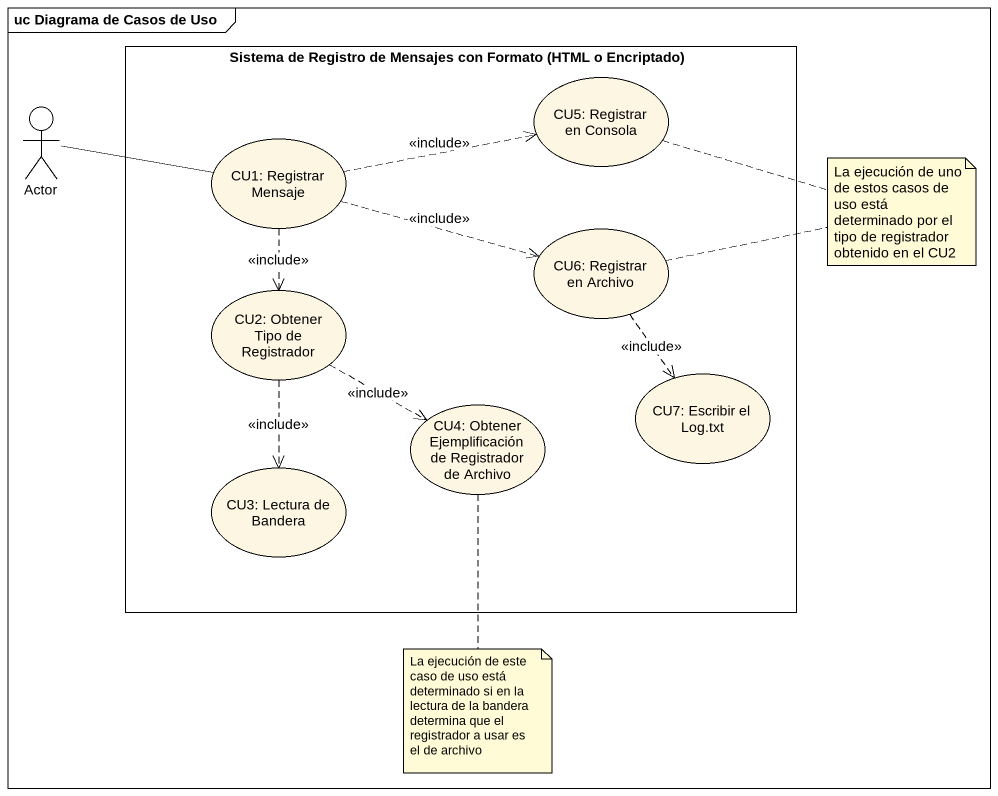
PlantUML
@startuml
mainframe uc Diagrama de Casos de Uso
rectangle "Sistema de Registro de Mensajes con Formato (HTML o Encriptado)" as Sistema_de_Registro_de {
  usecase "CU5: Registrar en Consola" as CU5_Registrar_en_Consola
  usecase "CU1: Registrar Mensaje" as CU1_Registrar_Mensaje
  usecase "CU6: Registrar en Archivo" as CU6_Registrar_en_Archivo
  usecase "CU2: Obtener Tipo de Registrador" as CU2_Obtener_Tipo_de
  usecase "CU7: Escribir el Log.txt" as CU7_Escribir_el_Log_txt
  usecase "CU4: Obtener Ejemplificación de Registrador de Archivo" as CU4_Obtener_Ejemplificación
  usecase "CU3: Lectura de Bandera" as CU3_Lectura_de_Bandera
}
actor "Actor" as Actor_
Actor_ -right- CU1_Registrar_Mensaje
CU1_Registrar_Mensaje .right.> CU5_Registrar_en_Consola : <<include>>
CU1_Registrar_Mensaje .right.> CU6_Registrar_en_Archivo : <<include>>
CU1_Registrar_Mensaje ..> CU2_Obtener_Tipo_de : <<include>>
CU6_Registrar_en_Archivo ..> CU7_Escribir_el_Log_txt : <<include>>
CU2_Obtener_Tipo_de .right.> CU4_Obtener_Ejemplificación : <<include>>
CU2_Obtener_Tipo_de ..> CU3_Lectura_de_Bandera : <<include>>
note as N1
  La ejecución de uno de estos casos de uso está determinado por el tipo de registrador obtenido en el CU2
end note
N1 .. CU5_Registrar_en_Consola
N1 .. CU6_Registrar_en_Archivo
note bottom of CU4_Obtener_Ejemplificación : La ejecución de este caso de uso está determinado si en la lectura de la bandera determina que el registrador a usar es el de archivo
@enduml
